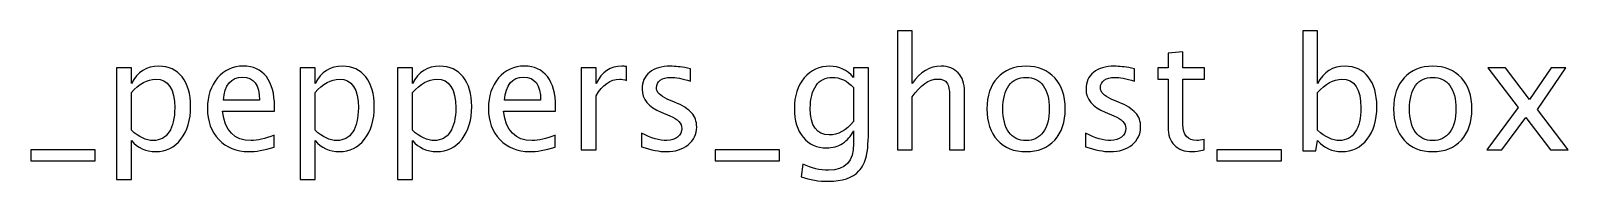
# Model space of a CAD drawing. Header units: centimetres. Extents: x -145 to 75, y -70 to 149.
# Drawn here: x -26.4 to 75.2, y 139 to 149 of the extents above; entities that cross this region are included whole.
import ezdxf

# ---------------------------------------------------------------- set-up
doc = ezdxf.new("R2010")
doc.units = ezdxf.units.CM
doc.header["$MEASUREMENT"] = 0
doc.layers.add('Layer 1', color=7, linetype='Continuous')

msp = doc.modelspace()

# ---------------------------------------------------------------- linework, layer by layer
at = {"layer": 'Layer 1'}
for points, knots in [([(30.87028, 141.13072), (30.87028, 141.13072), (30.87028, 149.01689), (30.87028, 149.01689), (30.87028, 149.01689), (30.87028, 149.01689), (31.85221, 149.01689), (31.85221, 149.01689), (31.85221, 149.01689), (31.85221, 149.01689), (31.85221, 145.52727), (31.85221, 145.52727), (31.85221, 145.52727), (32.37216, 146.28588), (33.00973, 146.66433), (33.76323, 146.66433), (33.76323, 146.66433), (34.23715, 146.66433), (34.6139, 146.51602), (34.89178, 146.21769), (34.89178, 146.21769), (35.16965, 145.92106), (35.30944, 145.52045), (35.30944, 145.01925), (35.30944, 145.01925), (35.30944, 145.01925), (35.30944, 141.13072), (35.30944, 141.13072), (35.30944, 141.13072), (35.30944, 141.13072), (34.3275, 141.13072), (34.3275, 141.13072), (34.3275, 141.13072), (34.3275, 141.13072), (34.3275, 144.69876), (34.3275, 144.69876), (34.3275, 144.69876), (34.3275, 145.10108), (34.26784, 145.38748), (34.15021, 145.55795), (34.15021, 145.55795), (34.03088, 145.73013), (33.83483, 145.81537), (33.56037, 145.81537), (33.56037, 145.81537), (32.95689, 145.81537), (32.3875, 145.42157), (31.85221, 144.63398), (31.85221, 144.63398), (31.85221, 144.63398), (31.85221, 141.13072), (31.85221, 141.13072), (31.85221, 141.13072), (31.85221, 141.13072), (30.87028, 141.13072), (30.87028, 141.13072)], [0, 0, 0, 0, 0.066666667, 0.066666667, 0.066666667, 0.066666667, 0.133333333, 0.133333333, 0.133333333, 0.133333333, 0.2, 0.2, 0.2, 0.2, 0.266666667, 0.266666667, 0.266666667, 0.266666667, 0.333333333, 0.333333333, 0.333333333, 0.333333333, 0.4, 0.4, 0.4, 0.4, 0.466666667, 0.466666667, 0.466666667, 0.466666667, 0.533333333, 0.533333333, 0.533333333, 0.533333333, 0.6, 0.6, 0.6, 0.6, 0.666666667, 0.666666667, 0.666666667, 0.666666667, 0.733333333, 0.733333333, 0.733333333, 0.733333333, 0.8, 0.8, 0.8, 0.8, 0.866666667, 0.866666667, 0.866666667, 0.866666667, 1, 1, 1, 1]), ([(57.657, 141.06935), (57.657, 141.06935), (57.657, 149.01689), (57.657, 149.01689), (57.657, 149.01689), (57.657, 149.01689), (58.63893, 149.01689), (58.63893, 149.01689), (58.63893, 149.01689), (58.63893, 149.01689), (58.63893, 145.52727), (58.63893, 145.52727), (58.63893, 145.52727), (59.04125, 146.28588), (59.64644, 146.66433), (60.45278, 146.66433), (60.45278, 146.66433), (61.1057, 146.66433), (61.61883, 146.42737), (61.99387, 145.95175), (61.99387, 145.95175), (62.36892, 145.47612), (62.55644, 144.82661), (62.55644, 144.00322), (62.55644, 144.00322), (62.55644, 143.10652), (62.34335, 142.38201), (61.91887, 141.83308), (61.91887, 141.83308), (61.49438, 141.28244), (60.93523, 141.00798), (60.2431, 141.00798), (60.2431, 141.00798), (59.60041, 141.00798), (59.06512, 141.25346), (58.63893, 141.74613), (58.63893, 141.74613), (58.63893, 141.74613), (58.5196, 141.06935), (58.5196, 141.06935), (58.5196, 141.06935), (58.5196, 141.06935), (57.657, 141.06935), (57.657, 141.06935)], [0, 0, 0, 0, 0.083333333, 0.083333333, 0.083333333, 0.083333333, 0.166666667, 0.166666667, 0.166666667, 0.166666667, 0.25, 0.25, 0.25, 0.25, 0.333333333, 0.333333333, 0.333333333, 0.333333333, 0.416666667, 0.416666667, 0.416666667, 0.416666667, 0.5, 0.5, 0.5, 0.5, 0.583333333, 0.583333333, 0.583333333, 0.583333333, 0.666666667, 0.666666667, 0.666666667, 0.666666667, 0.75, 0.75, 0.75, 0.75, 0.833333333, 0.833333333, 0.833333333, 0.833333333, 1, 1, 1, 1]), ([(51.14144, 141.13242), (50.83799, 141.04889), (50.57376, 141.00798), (50.35043, 141.00798), (50.35043, 141.00798), (49.84924, 141.00798), (49.45885, 141.15118), (49.17927, 141.43757), (49.17927, 141.43757), (48.89799, 141.72397), (48.7582, 142.12118), (48.7582, 142.6309), (48.7582, 142.6309), (48.7582, 142.6309), (48.7582, 145.81537), (48.7582, 145.81537), (48.7582, 145.81537), (48.7582, 145.81537), (48.07971, 145.81537), (48.07971, 145.81537), (48.07971, 145.81537), (48.07971, 145.81537), (48.07971, 146.55182), (48.07971, 146.55182), (48.07971, 146.55182), (48.07971, 146.55182), (48.7582, 146.55182), (48.7582, 146.55182), (48.7582, 146.55182), (48.7582, 146.55182), (48.7582, 147.53205), (48.7582, 147.53205), (48.7582, 147.53205), (48.7582, 147.53205), (49.74013, 147.62581), (49.74013, 147.62581), (49.74013, 147.62581), (49.74013, 147.62581), (49.74013, 146.55182), (49.74013, 146.55182), (49.74013, 146.55182), (49.74013, 146.55182), (51.16189, 146.55182), (51.16189, 146.55182), (51.16189, 146.55182), (51.16189, 146.55182), (51.16189, 145.81537), (51.16189, 145.81537), (51.16189, 145.81537), (51.16189, 145.81537), (49.74013, 145.81537), (49.74013, 145.81537), (49.74013, 145.81537), (49.74013, 145.81537), (49.74013, 142.80819), (49.74013, 142.80819), (49.74013, 142.80819), (49.74013, 142.09902), (50.04869, 141.74443), (50.66411, 141.74443), (50.66411, 141.74443), (50.79537, 141.74443), (50.95391, 141.76659), (51.14144, 141.80921), (51.14144, 141.80921), (51.14144, 141.80921), (51.14144, 141.13242), (51.14144, 141.13242)], [0, 0, 0, 0, 0.055555556, 0.055555556, 0.055555556, 0.055555556, 0.111111111, 0.111111111, 0.111111111, 0.111111111, 0.166666667, 0.166666667, 0.166666667, 0.166666667, 0.222222222, 0.222222222, 0.222222222, 0.222222222, 0.277777778, 0.277777778, 0.277777778, 0.277777778, 0.333333333, 0.333333333, 0.333333333, 0.333333333, 0.388888889, 0.388888889, 0.388888889, 0.388888889, 0.444444444, 0.444444444, 0.444444444, 0.444444444, 0.5, 0.5, 0.5, 0.5, 0.555555556, 0.555555556, 0.555555556, 0.555555556, 0.611111111, 0.611111111, 0.611111111, 0.611111111, 0.666666667, 0.666666667, 0.666666667, 0.666666667, 0.722222222, 0.722222222, 0.722222222, 0.722222222, 0.777777778, 0.777777778, 0.777777778, 0.777777778, 0.833333333, 0.833333333, 0.833333333, 0.833333333, 0.888888889, 0.888888889, 0.888888889, 0.888888889, 1, 1, 1, 1]), ([(-20.73075, 139.15662), (-20.73075, 139.15662), (-20.73075, 146.55182), (-20.73075, 146.55182), (-20.73075, 146.55182), (-20.73075, 146.55182), (-19.74882, 146.55182), (-19.74882, 146.55182), (-19.74882, 146.55182), (-19.74882, 146.55182), (-19.74882, 145.52727), (-19.74882, 145.52727), (-19.74882, 145.52727), (-19.3465, 146.28588), (-18.74131, 146.66433), (-17.93497, 146.66433), (-17.93497, 146.66433), (-17.28205, 146.66433), (-16.76892, 146.42737), (-16.39388, 145.95175), (-16.39388, 145.95175), (-16.01883, 145.47612), (-15.83131, 144.82661), (-15.83131, 144.00322), (-15.83131, 144.00322), (-15.83131, 143.10652), (-16.0444, 142.38201), (-16.46888, 141.83308), (-16.46888, 141.83308), (-16.89337, 141.28244), (-17.45252, 141.00798), (-18.14465, 141.00798), (-18.14465, 141.00798), (-18.78734, 141.00798), (-19.32263, 141.25346), (-19.74882, 141.74613), (-19.74882, 141.74613), (-19.74882, 141.74613), (-19.74882, 139.15662), (-19.74882, 139.15662), (-19.74882, 139.15662), (-19.74882, 139.15662), (-20.73075, 139.15662), (-20.73075, 139.15662)], [0, 0, 0, 0, 0.083333333, 0.083333333, 0.083333333, 0.083333333, 0.166666667, 0.166666667, 0.166666667, 0.166666667, 0.25, 0.25, 0.25, 0.25, 0.333333333, 0.333333333, 0.333333333, 0.333333333, 0.416666667, 0.416666667, 0.416666667, 0.416666667, 0.5, 0.5, 0.5, 0.5, 0.583333333, 0.583333333, 0.583333333, 0.583333333, 0.666666667, 0.666666667, 0.666666667, 0.666666667, 0.75, 0.75, 0.75, 0.75, 0.833333333, 0.833333333, 0.833333333, 0.833333333, 1, 1, 1, 1]), ([(-10.31474, 141.3046), (-10.97448, 141.10685), (-11.53875, 141.00798), (-12.00926, 141.00798), (-12.00926, 141.00798), (-12.8122, 141.00798), (-13.46512, 141.27392), (-13.96802, 141.8041), (-13.96802, 141.8041), (-14.47092, 142.33427), (-14.72322, 143.02129), (-14.72322, 143.86684), (-14.72322, 143.86684), (-14.72322, 144.68683), (-14.5016, 145.3602), (-14.05666, 145.88697), (-14.05666, 145.88697), (-13.61173, 146.41203), (-13.04234, 146.67456), (-12.34851, 146.67456), (-12.34851, 146.67456), (-11.69218, 146.67456), (-11.18416, 146.44101), (-10.82617, 145.97391), (-10.82617, 145.97391), (-10.46817, 145.50681), (-10.28917, 144.84537), (-10.28917, 143.98788), (-10.28917, 143.98788), (-10.28917, 143.98788), (-10.29429, 143.68784), (-10.29429, 143.68784), (-10.29429, 143.68784), (-10.29429, 143.68784), (-13.72083, 143.68784), (-13.72083, 143.68784), (-13.72083, 143.68784), (-13.57763, 142.39223), (-12.94517, 141.74443), (-11.82515, 141.74443), (-11.82515, 141.74443), (-11.4143, 141.74443), (-10.9114, 141.86035), (-10.31474, 142.0922), (-10.31474, 142.0922), (-10.31474, 142.0922), (-10.31474, 141.3046), (-10.31474, 141.3046)], [0, 0, 0, 0, 0.076923077, 0.076923077, 0.076923077, 0.076923077, 0.153846154, 0.153846154, 0.153846154, 0.153846154, 0.230769231, 0.230769231, 0.230769231, 0.230769231, 0.307692308, 0.307692308, 0.307692308, 0.307692308, 0.384615385, 0.384615385, 0.384615385, 0.384615385, 0.461538462, 0.461538462, 0.461538462, 0.461538462, 0.538461538, 0.538461538, 0.538461538, 0.538461538, 0.615384615, 0.615384615, 0.615384615, 0.615384615, 0.692307692, 0.692307692, 0.692307692, 0.692307692, 0.769230769, 0.769230769, 0.769230769, 0.769230769, 0.846153846, 0.846153846, 0.846153846, 0.846153846, 1, 1, 1, 1]), ([(-8.59465, 139.15662), (-8.59465, 139.15662), (-8.59465, 146.55182), (-8.59465, 146.55182), (-8.59465, 146.55182), (-8.59465, 146.55182), (-7.61272, 146.55182), (-7.61272, 146.55182), (-7.61272, 146.55182), (-7.61272, 146.55182), (-7.61272, 145.52727), (-7.61272, 145.52727), (-7.61272, 145.52727), (-7.2104, 146.28588), (-6.60521, 146.66433), (-5.79887, 146.66433), (-5.79887, 146.66433), (-5.14595, 146.66433), (-4.63282, 146.42737), (-4.25778, 145.95175), (-4.25778, 145.95175), (-3.88273, 145.47612), (-3.69521, 144.82661), (-3.69521, 144.00322), (-3.69521, 144.00322), (-3.69521, 143.10652), (-3.9083, 142.38201), (-4.33278, 141.83308), (-4.33278, 141.83308), (-4.75727, 141.28244), (-5.31642, 141.00798), (-6.00855, 141.00798), (-6.00855, 141.00798), (-6.65124, 141.00798), (-7.18653, 141.25346), (-7.61272, 141.74613), (-7.61272, 141.74613), (-7.61272, 141.74613), (-7.61272, 139.15662), (-7.61272, 139.15662), (-7.61272, 139.15662), (-7.61272, 139.15662), (-8.59465, 139.15662), (-8.59465, 139.15662)], [0, 0, 0, 0, 0.083333333, 0.083333333, 0.083333333, 0.083333333, 0.166666667, 0.166666667, 0.166666667, 0.166666667, 0.25, 0.25, 0.25, 0.25, 0.333333333, 0.333333333, 0.333333333, 0.333333333, 0.416666667, 0.416666667, 0.416666667, 0.416666667, 0.5, 0.5, 0.5, 0.5, 0.583333333, 0.583333333, 0.583333333, 0.583333333, 0.666666667, 0.666666667, 0.666666667, 0.666666667, 0.75, 0.75, 0.75, 0.75, 0.833333333, 0.833333333, 0.833333333, 0.833333333, 1, 1, 1, 1]), ([(-2.15752, 139.15662), (-2.15752, 139.15662), (-2.15752, 146.55182), (-2.15752, 146.55182), (-2.15752, 146.55182), (-2.15752, 146.55182), (-1.17559, 146.55182), (-1.17559, 146.55182), (-1.17559, 146.55182), (-1.17559, 146.55182), (-1.17559, 145.52727), (-1.17559, 145.52727), (-1.17559, 145.52727), (-0.77327, 146.28588), (-0.16808, 146.66433), (0.63826, 146.66433), (0.63826, 146.66433), (1.29118, 146.66433), (1.80431, 146.42737), (2.17935, 145.95175), (2.17935, 145.95175), (2.5544, 145.47612), (2.74192, 144.82661), (2.74192, 144.00322), (2.74192, 144.00322), (2.74192, 143.10652), (2.52883, 142.38201), (2.10435, 141.83308), (2.10435, 141.83308), (1.67986, 141.28244), (1.12071, 141.00798), (0.42858, 141.00798), (0.42858, 141.00798), (-0.21411, 141.00798), (-0.7494, 141.25346), (-1.17559, 141.74613), (-1.17559, 141.74613), (-1.17559, 141.74613), (-1.17559, 139.15662), (-1.17559, 139.15662), (-1.17559, 139.15662), (-1.17559, 139.15662), (-2.15752, 139.15662), (-2.15752, 139.15662)], [0, 0, 0, 0, 0.083333333, 0.083333333, 0.083333333, 0.083333333, 0.166666667, 0.166666667, 0.166666667, 0.166666667, 0.25, 0.25, 0.25, 0.25, 0.333333333, 0.333333333, 0.333333333, 0.333333333, 0.416666667, 0.416666667, 0.416666667, 0.416666667, 0.5, 0.5, 0.5, 0.5, 0.583333333, 0.583333333, 0.583333333, 0.583333333, 0.666666667, 0.666666667, 0.666666667, 0.666666667, 0.75, 0.75, 0.75, 0.75, 0.833333333, 0.833333333, 0.833333333, 0.833333333, 1, 1, 1, 1]), ([(8.25849, 141.3046), (7.59875, 141.10685), (7.03448, 141.00798), (6.56397, 141.00798), (6.56397, 141.00798), (5.76103, 141.00798), (5.10811, 141.27392), (4.60521, 141.8041), (4.60521, 141.8041), (4.10231, 142.33427), (3.85001, 143.02129), (3.85001, 143.86684), (3.85001, 143.86684), (3.85001, 144.68683), (4.07163, 145.3602), (4.51657, 145.88697), (4.51657, 145.88697), (4.9615, 146.41203), (5.53089, 146.67456), (6.22472, 146.67456), (6.22472, 146.67456), (6.88105, 146.67456), (7.38907, 146.44101), (7.74706, 145.97391), (7.74706, 145.97391), (8.10506, 145.50681), (8.28406, 144.84537), (8.28406, 143.98788), (8.28406, 143.98788), (8.28406, 143.98788), (8.27894, 143.68784), (8.27894, 143.68784), (8.27894, 143.68784), (8.27894, 143.68784), (4.8524, 143.68784), (4.8524, 143.68784), (4.8524, 143.68784), (4.9956, 142.39223), (5.62806, 141.74443), (6.74808, 141.74443), (6.74808, 141.74443), (7.15893, 141.74443), (7.66183, 141.86035), (8.25849, 142.0922), (8.25849, 142.0922), (8.25849, 142.0922), (8.25849, 141.3046), (8.25849, 141.3046)], [0, 0, 0, 0, 0.076923077, 0.076923077, 0.076923077, 0.076923077, 0.153846154, 0.153846154, 0.153846154, 0.153846154, 0.230769231, 0.230769231, 0.230769231, 0.230769231, 0.307692308, 0.307692308, 0.307692308, 0.307692308, 0.384615385, 0.384615385, 0.384615385, 0.384615385, 0.461538462, 0.461538462, 0.461538462, 0.461538462, 0.538461538, 0.538461538, 0.538461538, 0.538461538, 0.615384615, 0.615384615, 0.615384615, 0.615384615, 0.692307692, 0.692307692, 0.692307692, 0.692307692, 0.769230769, 0.769230769, 0.769230769, 0.769230769, 0.846153846, 0.846153846, 0.846153846, 0.846153846, 1, 1, 1, 1]), ([(9.97858, 141.13072), (9.97858, 141.13072), (9.97858, 146.55182), (9.97858, 146.55182), (9.97858, 146.55182), (9.97858, 146.55182), (10.96051, 146.55182), (10.96051, 146.55182), (10.96051, 146.55182), (10.96051, 146.55182), (10.96051, 145.52727), (10.96051, 145.52727), (10.96051, 145.52727), (11.3509, 146.28588), (11.91687, 146.66433), (12.66014, 146.66433), (12.66014, 146.66433), (12.76072, 146.66433), (12.86642, 146.65581), (12.97552, 146.63876), (12.97552, 146.63876), (12.97552, 146.63876), (12.97552, 145.7199), (12.97552, 145.7199), (12.97552, 145.7199), (12.80505, 145.77616), (12.65503, 145.80514), (12.52547, 145.80514), (12.52547, 145.80514), (11.90153, 145.80514), (11.37988, 145.43691), (10.96051, 144.69876), (10.96051, 144.69876), (10.96051, 144.69876), (10.96051, 141.13072), (10.96051, 141.13072), (10.96051, 141.13072), (10.96051, 141.13072), (9.97858, 141.13072), (9.97858, 141.13072)], [0, 0, 0, 0, 0.090909091, 0.090909091, 0.090909091, 0.090909091, 0.181818182, 0.181818182, 0.181818182, 0.181818182, 0.272727273, 0.272727273, 0.272727273, 0.272727273, 0.363636364, 0.363636364, 0.363636364, 0.363636364, 0.454545455, 0.454545455, 0.454545455, 0.454545455, 0.545454545, 0.545454545, 0.545454545, 0.545454545, 0.636363636, 0.636363636, 0.636363636, 0.636363636, 0.727272727, 0.727272727, 0.727272727, 0.727272727, 0.818181818, 0.818181818, 0.818181818, 0.818181818, 1, 1, 1, 1]), ([(13.96939, 141.32506), (13.96939, 141.32506), (13.96939, 142.22517), (13.96939, 142.22517), (13.96939, 142.22517), (14.61208, 141.90468), (15.16954, 141.74443), (15.64516, 141.74443), (15.64516, 141.74443), (15.92815, 141.74443), (16.1634, 141.82114), (16.34922, 141.97457), (16.34922, 141.97457), (16.53504, 142.12629), (16.6288, 142.31722), (16.6288, 142.54737), (16.6288, 142.54737), (16.6288, 142.8832), (16.36797, 143.16108), (15.84632, 143.38099), (15.84632, 143.38099), (15.84632, 143.38099), (15.27182, 143.62477), (15.27182, 143.62477), (15.27182, 143.62477), (14.42456, 143.97595), (14.00008, 144.48396), (14.00008, 145.1437), (14.00008, 145.1437), (14.00008, 145.61591), (14.16714, 145.98755), (14.50128, 146.2586), (14.50128, 146.2586), (14.83541, 146.52966), (15.29398, 146.66433), (15.8753, 146.66433), (15.8753, 146.66433), (16.17704, 146.66433), (16.55209, 146.62342), (16.99703, 146.53989), (16.99703, 146.53989), (16.99703, 146.53989), (17.2016, 146.50068), (17.2016, 146.50068), (17.2016, 146.50068), (17.2016, 146.50068), (17.2016, 145.6824), (17.2016, 145.6824), (17.2016, 145.6824), (16.65437, 145.84605), (16.21796, 145.92788), (15.89235, 145.92788), (15.89235, 145.92788), (15.60595, 145.92788), (15.37922, 145.86481), (15.20704, 145.74036), (15.20704, 145.74036), (15.03657, 145.61591), (14.95133, 145.44885), (14.95133, 145.23916), (14.95133, 145.23916), (14.95133, 144.94424), (15.18999, 144.69364), (15.66903, 144.49078), (15.66903, 144.49078), (15.66903, 144.49078), (16.14124, 144.29132), (16.14124, 144.29132), (16.14124, 144.29132), (16.67653, 144.0663), (17.05499, 143.82763), (17.27661, 143.57703), (17.27661, 143.57703), (17.49993, 143.32644), (17.61074, 143.01276), (17.61074, 142.63772), (17.61074, 142.63772), (17.61074, 142.16209), (17.42321, 141.77171), (17.04646, 141.46656), (17.04646, 141.46656), (16.67142, 141.16141), (16.19068, 141.00798), (15.60595, 141.00798), (15.60595, 141.00798), (15.1559, 141.00798), (14.61208, 141.11367), (13.96939, 141.32506)], [0, 0, 0, 0, 0.043478261, 0.043478261, 0.043478261, 0.043478261, 0.086956522, 0.086956522, 0.086956522, 0.086956522, 0.130434783, 0.130434783, 0.130434783, 0.130434783, 0.173913043, 0.173913043, 0.173913043, 0.173913043, 0.217391304, 0.217391304, 0.217391304, 0.217391304, 0.260869565, 0.260869565, 0.260869565, 0.260869565, 0.304347826, 0.304347826, 0.304347826, 0.304347826, 0.347826087, 0.347826087, 0.347826087, 0.347826087, 0.391304348, 0.391304348, 0.391304348, 0.391304348, 0.434782609, 0.434782609, 0.434782609, 0.434782609, 0.47826087, 0.47826087, 0.47826087, 0.47826087, 0.52173913, 0.52173913, 0.52173913, 0.52173913, 0.565217391, 0.565217391, 0.565217391, 0.565217391, 0.608695652, 0.608695652, 0.608695652, 0.608695652, 0.652173913, 0.652173913, 0.652173913, 0.652173913, 0.695652174, 0.695652174, 0.695652174, 0.695652174, 0.739130435, 0.739130435, 0.739130435, 0.739130435, 0.782608696, 0.782608696, 0.782608696, 0.782608696, 0.826086957, 0.826086957, 0.826086957, 0.826086957, 0.869565217, 0.869565217, 0.869565217, 0.869565217, 0.913043478, 0.913043478, 0.913043478, 0.913043478, 1, 1, 1, 1]), ([(24.51327, 139.33051), (24.51327, 139.33051), (24.62919, 140.17947), (24.62919, 140.17947), (24.62919, 140.17947), (25.19858, 139.91353), (25.76285, 139.78056), (26.32031, 139.78056), (26.32031, 139.78056), (27.42669, 139.78056), (27.98073, 140.36699), (27.98073, 141.53815), (27.98073, 141.53815), (27.98073, 141.53815), (27.98073, 142.39053), (27.98073, 142.39053), (27.98073, 142.39053), (27.81026, 142.03083), (27.56818, 141.75295), (27.2528, 141.5535), (27.2528, 141.5535), (26.93742, 141.35404), (26.58625, 141.25346), (26.19927, 141.25346), (26.19927, 141.25346), (25.54294, 141.25346), (25.02299, 141.48872), (24.63942, 141.95923), (24.63942, 141.95923), (24.25586, 142.42974), (24.06322, 143.06731), (24.06322, 143.87196), (24.06322, 143.87196), (24.06322, 144.69535), (24.28143, 145.36702), (24.71784, 145.88697), (24.71784, 145.88697), (25.15596, 146.40521), (25.72023, 146.66433), (26.41407, 146.66433), (26.41407, 146.66433), (27.02096, 146.66433), (27.54431, 146.41885), (27.98073, 145.92618), (27.98073, 145.92618), (27.98073, 145.92618), (27.98073, 146.55182), (27.98073, 146.55182), (27.98073, 146.55182), (27.98073, 146.55182), (28.96267, 146.55182), (28.96267, 146.55182), (28.96267, 146.55182), (28.96267, 146.55182), (28.96267, 142.61044), (28.96267, 142.61044), (28.96267, 142.61044), (28.96267, 141.76318), (28.91834, 141.13583), (28.82969, 140.7284), (28.82969, 140.7284), (28.74275, 140.32096), (28.57569, 139.98683), (28.33361, 139.72771), (28.33361, 139.72771), (27.90402, 139.27254), (27.23235, 139.04411), (26.32031, 139.04411), (26.32031, 139.04411), (25.69466, 139.04411), (25.09289, 139.13957), (24.51327, 139.33051)], [0, 0, 0, 0, 0.052631579, 0.052631579, 0.052631579, 0.052631579, 0.105263158, 0.105263158, 0.105263158, 0.105263158, 0.157894737, 0.157894737, 0.157894737, 0.157894737, 0.210526316, 0.210526316, 0.210526316, 0.210526316, 0.263157895, 0.263157895, 0.263157895, 0.263157895, 0.315789474, 0.315789474, 0.315789474, 0.315789474, 0.368421053, 0.368421053, 0.368421053, 0.368421053, 0.421052632, 0.421052632, 0.421052632, 0.421052632, 0.473684211, 0.473684211, 0.473684211, 0.473684211, 0.526315789, 0.526315789, 0.526315789, 0.526315789, 0.578947368, 0.578947368, 0.578947368, 0.578947368, 0.631578947, 0.631578947, 0.631578947, 0.631578947, 0.684210526, 0.684210526, 0.684210526, 0.684210526, 0.736842105, 0.736842105, 0.736842105, 0.736842105, 0.789473684, 0.789473684, 0.789473684, 0.789473684, 0.842105263, 0.842105263, 0.842105263, 0.842105263, 0.894736842, 0.894736842, 0.894736842, 0.894736842, 1, 1, 1, 1]), ([(39.37697, 141.00798), (38.58085, 141.00798), (37.95009, 141.26199), (37.4864, 141.77), (37.4864, 141.77), (37.021, 142.27802), (36.78916, 142.96844), (36.78916, 143.83957), (36.78916, 143.83957), (36.78916, 144.70899), (37.021, 145.39771), (37.4864, 145.90402), (37.4864, 145.90402), (37.95009, 146.41033), (38.58085, 146.66433), (39.37697, 146.66433), (39.37697, 146.66433), (40.17308, 146.66433), (40.80384, 146.41033), (41.26753, 145.90402), (41.26753, 145.90402), (41.73293, 145.39771), (41.96477, 144.70899), (41.96477, 143.83957), (41.96477, 143.83957), (41.96477, 142.96844), (41.73293, 142.27802), (41.26753, 141.77), (41.26753, 141.77), (40.80384, 141.26199), (40.17308, 141.00798), (39.37697, 141.00798)], [0, 0, 0, 0, 0.111111111, 0.111111111, 0.111111111, 0.111111111, 0.222222222, 0.222222222, 0.222222222, 0.222222222, 0.333333333, 0.333333333, 0.333333333, 0.333333333, 0.444444444, 0.444444444, 0.444444444, 0.444444444, 0.555555556, 0.555555556, 0.555555556, 0.555555556, 0.666666667, 0.666666667, 0.666666667, 0.666666667, 0.777777778, 0.777777778, 0.777777778, 0.777777778, 1, 1, 1, 1]), ([(43.30811, 141.32506), (43.30811, 141.32506), (43.30811, 142.22517), (43.30811, 142.22517), (43.30811, 142.22517), (43.9508, 141.90468), (44.50826, 141.74443), (44.98388, 141.74443), (44.98388, 141.74443), (45.26687, 141.74443), (45.50212, 141.82114), (45.68794, 141.97457), (45.68794, 141.97457), (45.87376, 142.12629), (45.96752, 142.31722), (45.96752, 142.54737), (45.96752, 142.54737), (45.96752, 142.8832), (45.70669, 143.16108), (45.18504, 143.38099), (45.18504, 143.38099), (45.18504, 143.38099), (44.61054, 143.62477), (44.61054, 143.62477), (44.61054, 143.62477), (43.76328, 143.97595), (43.3388, 144.48396), (43.3388, 145.1437), (43.3388, 145.1437), (43.3388, 145.61591), (43.50586, 145.98755), (43.84, 146.2586), (43.84, 146.2586), (44.17413, 146.52966), (44.6327, 146.66433), (45.21402, 146.66433), (45.21402, 146.66433), (45.51576, 146.66433), (45.89081, 146.62342), (46.33575, 146.53989), (46.33575, 146.53989), (46.33575, 146.53989), (46.54032, 146.50068), (46.54032, 146.50068), (46.54032, 146.50068), (46.54032, 146.50068), (46.54032, 145.6824), (46.54032, 145.6824), (46.54032, 145.6824), (45.99309, 145.84605), (45.55668, 145.92788), (45.23107, 145.92788), (45.23107, 145.92788), (44.94467, 145.92788), (44.71794, 145.86481), (44.54576, 145.74036), (44.54576, 145.74036), (44.37529, 145.61591), (44.29005, 145.44885), (44.29005, 145.23916), (44.29005, 145.23916), (44.29005, 144.94424), (44.52871, 144.69364), (45.00775, 144.49078), (45.00775, 144.49078), (45.00775, 144.49078), (45.47996, 144.29132), (45.47996, 144.29132), (45.47996, 144.29132), (46.01525, 144.0663), (46.39371, 143.82763), (46.61533, 143.57703), (46.61533, 143.57703), (46.83865, 143.32644), (46.94946, 143.01276), (46.94946, 142.63772), (46.94946, 142.63772), (46.94946, 142.16209), (46.76193, 141.77171), (46.38518, 141.46656), (46.38518, 141.46656), (46.01014, 141.16141), (45.5294, 141.00798), (44.94467, 141.00798), (44.94467, 141.00798), (44.49462, 141.00798), (43.9508, 141.11367), (43.30811, 141.32506)], [0, 0, 0, 0, 0.043478261, 0.043478261, 0.043478261, 0.043478261, 0.086956522, 0.086956522, 0.086956522, 0.086956522, 0.130434783, 0.130434783, 0.130434783, 0.130434783, 0.173913043, 0.173913043, 0.173913043, 0.173913043, 0.217391304, 0.217391304, 0.217391304, 0.217391304, 0.260869565, 0.260869565, 0.260869565, 0.260869565, 0.304347826, 0.304347826, 0.304347826, 0.304347826, 0.347826087, 0.347826087, 0.347826087, 0.347826087, 0.391304348, 0.391304348, 0.391304348, 0.391304348, 0.434782609, 0.434782609, 0.434782609, 0.434782609, 0.47826087, 0.47826087, 0.47826087, 0.47826087, 0.52173913, 0.52173913, 0.52173913, 0.52173913, 0.565217391, 0.565217391, 0.565217391, 0.565217391, 0.608695652, 0.608695652, 0.608695652, 0.608695652, 0.652173913, 0.652173913, 0.652173913, 0.652173913, 0.695652174, 0.695652174, 0.695652174, 0.695652174, 0.739130435, 0.739130435, 0.739130435, 0.739130435, 0.782608696, 0.782608696, 0.782608696, 0.782608696, 0.826086957, 0.826086957, 0.826086957, 0.826086957, 0.869565217, 0.869565217, 0.869565217, 0.869565217, 0.913043478, 0.913043478, 0.913043478, 0.913043478, 1, 1, 1, 1]), ([(66.25234, 141.00798), (65.45622, 141.00798), (64.82546, 141.26199), (64.36177, 141.77), (64.36177, 141.77), (63.89637, 142.27802), (63.66453, 142.96844), (63.66453, 143.83957), (63.66453, 143.83957), (63.66453, 144.70899), (63.89637, 145.39771), (64.36177, 145.90402), (64.36177, 145.90402), (64.82546, 146.41033), (65.45622, 146.66433), (66.25234, 146.66433), (66.25234, 146.66433), (67.04845, 146.66433), (67.67921, 146.41033), (68.1429, 145.90402), (68.1429, 145.90402), (68.6083, 145.39771), (68.84014, 144.70899), (68.84014, 143.83957), (68.84014, 143.83957), (68.84014, 142.96844), (68.6083, 142.27802), (68.1429, 141.77), (68.1429, 141.77), (67.67921, 141.26199), (67.04845, 141.00798), (66.25234, 141.00798)], [0, 0, 0, 0, 0.111111111, 0.111111111, 0.111111111, 0.111111111, 0.222222222, 0.222222222, 0.222222222, 0.222222222, 0.333333333, 0.333333333, 0.333333333, 0.333333333, 0.444444444, 0.444444444, 0.444444444, 0.444444444, 0.555555556, 0.555555556, 0.555555556, 0.555555556, 0.666666667, 0.666666667, 0.666666667, 0.666666667, 0.777777778, 0.777777778, 0.777777778, 0.777777778, 1, 1, 1, 1]), ([(69.83572, 141.13072), (69.83572, 141.13072), (71.90017, 143.92821), (71.90017, 143.92821), (71.90017, 143.92821), (71.90017, 143.92821), (69.89709, 146.55182), (69.89709, 146.55182), (69.89709, 146.55182), (69.89709, 146.55182), (71.06825, 146.55182), (71.06825, 146.55182), (71.06825, 146.55182), (71.06825, 146.55182), (72.65025, 144.4635), (72.65025, 144.4635), (72.65025, 144.4635), (72.65025, 144.4635), (74.08224, 146.55182), (74.08224, 146.55182), (74.08224, 146.55182), (74.08224, 146.55182), (75.04202, 146.55182), (75.04202, 146.55182), (75.04202, 146.55182), (75.04202, 146.55182), (73.16679, 143.80206), (73.16679, 143.80206), (73.16679, 143.80206), (73.16679, 143.80206), (75.20567, 141.13072), (75.20567, 141.13072), (75.20567, 141.13072), (75.20567, 141.13072), (74.03451, 141.13072), (74.03451, 141.13072), (74.03451, 141.13072), (74.03451, 141.13072), (72.40136, 143.2787), (72.40136, 143.2787), (72.40136, 143.2787), (72.40136, 143.2787), (70.82106, 141.13072), (70.82106, 141.13072), (70.82106, 141.13072), (70.82106, 141.13072), (69.83572, 141.13072), (69.83572, 141.13072)], [0, 0, 0, 0, 0.076923077, 0.076923077, 0.076923077, 0.076923077, 0.153846154, 0.153846154, 0.153846154, 0.153846154, 0.230769231, 0.230769231, 0.230769231, 0.230769231, 0.307692308, 0.307692308, 0.307692308, 0.307692308, 0.384615385, 0.384615385, 0.384615385, 0.384615385, 0.461538462, 0.461538462, 0.461538462, 0.461538462, 0.538461538, 0.538461538, 0.538461538, 0.538461538, 0.615384615, 0.615384615, 0.615384615, 0.615384615, 0.692307692, 0.692307692, 0.692307692, 0.692307692, 0.769230769, 0.769230769, 0.769230769, 0.769230769, 0.846153846, 0.846153846, 0.846153846, 0.846153846, 1, 1, 1, 1]), ([(-19.74882, 142.42292), (-19.24251, 141.97116), (-18.76007, 141.74443), (-18.30149, 141.74443), (-18.30149, 141.74443), (-17.84973, 141.74443), (-17.50026, 141.93366), (-17.25477, 142.31041), (-17.25477, 142.31041), (-17.00758, 142.68716), (-16.88484, 143.21733), (-16.88484, 143.90264), (-16.88484, 143.90264), (-16.88484, 145.17097), (-17.30421, 145.80514), (-18.14295, 145.80514), (-18.14295, 145.80514), (-18.69188, 145.80514), (-19.22717, 145.50851), (-19.74882, 144.91356), (-19.74882, 144.91356), (-19.74882, 144.91356), (-19.74882, 142.42292), (-19.74882, 142.42292)], [0, 0, 0, 0, 0.142857143, 0.142857143, 0.142857143, 0.142857143, 0.285714286, 0.285714286, 0.285714286, 0.285714286, 0.428571429, 0.428571429, 0.428571429, 0.428571429, 0.571428571, 0.571428571, 0.571428571, 0.571428571, 0.714285714, 0.714285714, 0.714285714, 0.714285714, 1, 1, 1, 1]), ([(-13.66969, 144.42429), (-13.66969, 144.42429), (-11.27622, 144.42429), (-11.27622, 144.42429), (-11.27622, 144.42429), (-11.27622, 145.4335), (-11.65297, 145.93811), (-12.40476, 145.93811), (-12.40476, 145.93811), (-13.16167, 145.93811), (-13.58274, 145.4335), (-13.66969, 144.42429)], [0, 0, 0, 0, 0.25, 0.25, 0.25, 0.25, 0.5, 0.5, 0.5, 0.5, 1, 1, 1, 1]), ([(-7.61272, 142.42292), (-7.10641, 141.97116), (-6.62397, 141.74443), (-6.16539, 141.74443), (-6.16539, 141.74443), (-5.71363, 141.74443), (-5.36416, 141.93366), (-5.11867, 142.31041), (-5.11867, 142.31041), (-4.87148, 142.68716), (-4.74874, 143.21733), (-4.74874, 143.90264), (-4.74874, 143.90264), (-4.74874, 145.17097), (-5.16811, 145.80514), (-6.00685, 145.80514), (-6.00685, 145.80514), (-6.55578, 145.80514), (-7.09107, 145.50851), (-7.61272, 144.91356), (-7.61272, 144.91356), (-7.61272, 144.91356), (-7.61272, 142.42292), (-7.61272, 142.42292)], [0, 0, 0, 0, 0.142857143, 0.142857143, 0.142857143, 0.142857143, 0.285714286, 0.285714286, 0.285714286, 0.285714286, 0.428571429, 0.428571429, 0.428571429, 0.428571429, 0.571428571, 0.571428571, 0.571428571, 0.571428571, 0.714285714, 0.714285714, 0.714285714, 0.714285714, 1, 1, 1, 1]), ([(-1.17559, 142.42292), (-0.66928, 141.97116), (-0.18684, 141.74443), (0.27174, 141.74443), (0.27174, 141.74443), (0.7235, 141.74443), (1.07297, 141.93366), (1.31846, 142.31041), (1.31846, 142.31041), (1.56565, 142.68716), (1.68839, 143.21733), (1.68839, 143.90264), (1.68839, 143.90264), (1.68839, 145.17097), (1.26902, 145.80514), (0.43028, 145.80514), (0.43028, 145.80514), (-0.11865, 145.80514), (-0.65394, 145.50851), (-1.17559, 144.91356), (-1.17559, 144.91356), (-1.17559, 144.91356), (-1.17559, 142.42292), (-1.17559, 142.42292)], [0, 0, 0, 0, 0.142857143, 0.142857143, 0.142857143, 0.142857143, 0.285714286, 0.285714286, 0.285714286, 0.285714286, 0.428571429, 0.428571429, 0.428571429, 0.428571429, 0.571428571, 0.571428571, 0.571428571, 0.571428571, 0.714285714, 0.714285714, 0.714285714, 0.714285714, 1, 1, 1, 1]), ([(4.90354, 144.42429), (4.90354, 144.42429), (7.29701, 144.42429), (7.29701, 144.42429), (7.29701, 144.42429), (7.29701, 145.4335), (6.92026, 145.93811), (6.16847, 145.93811), (6.16847, 145.93811), (5.41156, 145.93811), (4.99049, 145.4335), (4.90354, 144.42429)], [0, 0, 0, 0, 0.25, 0.25, 0.25, 0.25, 0.5, 0.5, 0.5, 0.5, 1, 1, 1, 1]), ([(27.98073, 143.00594), (27.98073, 143.00594), (27.98073, 145.25451), (27.98073, 145.25451), (27.98073, 145.25451), (27.54772, 145.70286), (27.07551, 145.92788), (26.56579, 145.92788), (26.56579, 145.92788), (26.11233, 145.92788), (25.75774, 145.74718), (25.50203, 145.38407), (25.50203, 145.38407), (25.24461, 145.02266), (25.11675, 144.51976), (25.11675, 143.87877), (25.11675, 143.87877), (25.11675, 142.70079), (25.53442, 142.11266), (26.37145, 142.11266), (26.37145, 142.11266), (26.94083, 142.11266), (27.47783, 142.41099), (27.98073, 143.00594)], [0, 0, 0, 0, 0.142857143, 0.142857143, 0.142857143, 0.142857143, 0.285714286, 0.285714286, 0.285714286, 0.285714286, 0.428571429, 0.428571429, 0.428571429, 0.428571429, 0.571428571, 0.571428571, 0.571428571, 0.571428571, 0.714285714, 0.714285714, 0.714285714, 0.714285714, 1, 1, 1, 1]), ([(39.37526, 141.74443), (39.86112, 141.74443), (40.23957, 141.92684), (40.50892, 142.29336), (40.50892, 142.29336), (40.77656, 142.65817), (40.91124, 143.17471), (40.91124, 143.83957), (40.91124, 143.83957), (40.91124, 144.50271), (40.77656, 145.01755), (40.50892, 145.38236), (40.50892, 145.38236), (40.23957, 145.74547), (39.86112, 145.92788), (39.37526, 145.92788), (39.37526, 145.92788), (38.8877, 145.92788), (38.50925, 145.74547), (38.24331, 145.38236), (38.24331, 145.38236), (37.97566, 145.01755), (37.84269, 144.50271), (37.84269, 143.83957), (37.84269, 143.83957), (37.84269, 143.17471), (37.97566, 142.65817), (38.24331, 142.29336), (38.24331, 142.29336), (38.50925, 141.92684), (38.8877, 141.74443), (39.37526, 141.74443)], [0, 0, 0, 0, 0.111111111, 0.111111111, 0.111111111, 0.111111111, 0.222222222, 0.222222222, 0.222222222, 0.222222222, 0.333333333, 0.333333333, 0.333333333, 0.333333333, 0.444444444, 0.444444444, 0.444444444, 0.444444444, 0.555555556, 0.555555556, 0.555555556, 0.555555556, 0.666666667, 0.666666667, 0.666666667, 0.666666667, 0.777777778, 0.777777778, 0.777777778, 0.777777778, 1, 1, 1, 1]), ([(58.63893, 142.42292), (59.14524, 141.97116), (59.62768, 141.74443), (60.08626, 141.74443), (60.08626, 141.74443), (60.53802, 141.74443), (60.88749, 141.93366), (61.13298, 142.31041), (61.13298, 142.31041), (61.38017, 142.68716), (61.50291, 143.21733), (61.50291, 143.90264), (61.50291, 143.90264), (61.50291, 145.17097), (61.08354, 145.80514), (60.2448, 145.80514), (60.2448, 145.80514), (59.69587, 145.80514), (59.16058, 145.50851), (58.63893, 144.91356), (58.63893, 144.91356), (58.63893, 144.91356), (58.63893, 142.42292), (58.63893, 142.42292)], [0, 0, 0, 0, 0.142857143, 0.142857143, 0.142857143, 0.142857143, 0.285714286, 0.285714286, 0.285714286, 0.285714286, 0.428571429, 0.428571429, 0.428571429, 0.428571429, 0.571428571, 0.571428571, 0.571428571, 0.571428571, 0.714285714, 0.714285714, 0.714285714, 0.714285714, 1, 1, 1, 1]), ([(66.25063, 141.74443), (66.73649, 141.74443), (67.11494, 141.92684), (67.38429, 142.29336), (67.38429, 142.29336), (67.65193, 142.65817), (67.78661, 143.17471), (67.78661, 143.83957), (67.78661, 143.83957), (67.78661, 144.50271), (67.65193, 145.01755), (67.38429, 145.38236), (67.38429, 145.38236), (67.11494, 145.74547), (66.73649, 145.92788), (66.25063, 145.92788), (66.25063, 145.92788), (65.76307, 145.92788), (65.38462, 145.74547), (65.11868, 145.38236), (65.11868, 145.38236), (64.85103, 145.01755), (64.71806, 144.50271), (64.71806, 143.83957), (64.71806, 143.83957), (64.71806, 143.17471), (64.85103, 142.65817), (65.11868, 142.29336), (65.11868, 142.29336), (65.38462, 141.92684), (65.76307, 141.74443), (66.25063, 141.74443)], [0, 0, 0, 0, 0.111111111, 0.111111111, 0.111111111, 0.111111111, 0.222222222, 0.222222222, 0.222222222, 0.222222222, 0.333333333, 0.333333333, 0.333333333, 0.333333333, 0.444444444, 0.444444444, 0.444444444, 0.444444444, 0.555555556, 0.555555556, 0.555555556, 0.555555556, 0.666666667, 0.666666667, 0.666666667, 0.666666667, 0.777777778, 0.777777778, 0.777777778, 0.777777778, 1, 1, 1, 1]), ([(-26.39734, 140.39427), (-26.39734, 140.39427), (-26.39734, 141.13072), (-26.39734, 141.13072), (-26.39734, 141.13072), (-26.39734, 141.13072), (-22.14229, 141.13072), (-22.14229, 141.13072), (-22.14229, 141.13072), (-22.14229, 141.13072), (-22.14229, 140.39427), (-22.14229, 140.39427), (-22.14229, 140.39427), (-22.14229, 140.39427), (-26.39734, 140.39427), (-26.39734, 140.39427)], [0, 0, 0, 0, 0.2, 0.2, 0.2, 0.2, 0.4, 0.4, 0.4, 0.4, 0.6, 0.6, 0.6, 0.6, 1, 1, 1, 1]), ([(18.82623, 140.39427), (18.82623, 140.39427), (18.82623, 141.13072), (18.82623, 141.13072), (18.82623, 141.13072), (18.82623, 141.13072), (23.08128, 141.13072), (23.08128, 141.13072), (23.08128, 141.13072), (23.08128, 141.13072), (23.08128, 140.39427), (23.08128, 140.39427), (23.08128, 140.39427), (23.08128, 140.39427), (18.82623, 140.39427), (18.82623, 140.39427)], [0, 0, 0, 0, 0.2, 0.2, 0.2, 0.2, 0.4, 0.4, 0.4, 0.4, 0.6, 0.6, 0.6, 0.6, 1, 1, 1, 1]), ([(51.99041, 140.39427), (51.99041, 140.39427), (51.99041, 141.13072), (51.99041, 141.13072), (51.99041, 141.13072), (51.99041, 141.13072), (56.24546, 141.13072), (56.24546, 141.13072), (56.24546, 141.13072), (56.24546, 141.13072), (56.24546, 140.39427), (56.24546, 140.39427), (56.24546, 140.39427), (56.24546, 140.39427), (51.99041, 140.39427), (51.99041, 140.39427)], [0, 0, 0, 0, 0.2, 0.2, 0.2, 0.2, 0.4, 0.4, 0.4, 0.4, 0.6, 0.6, 0.6, 0.6, 1, 1, 1, 1])]:
    msp.add_open_spline(points, degree=3, knots=knots, dxfattribs=at)

doc.saveas('drawing.dxf')
